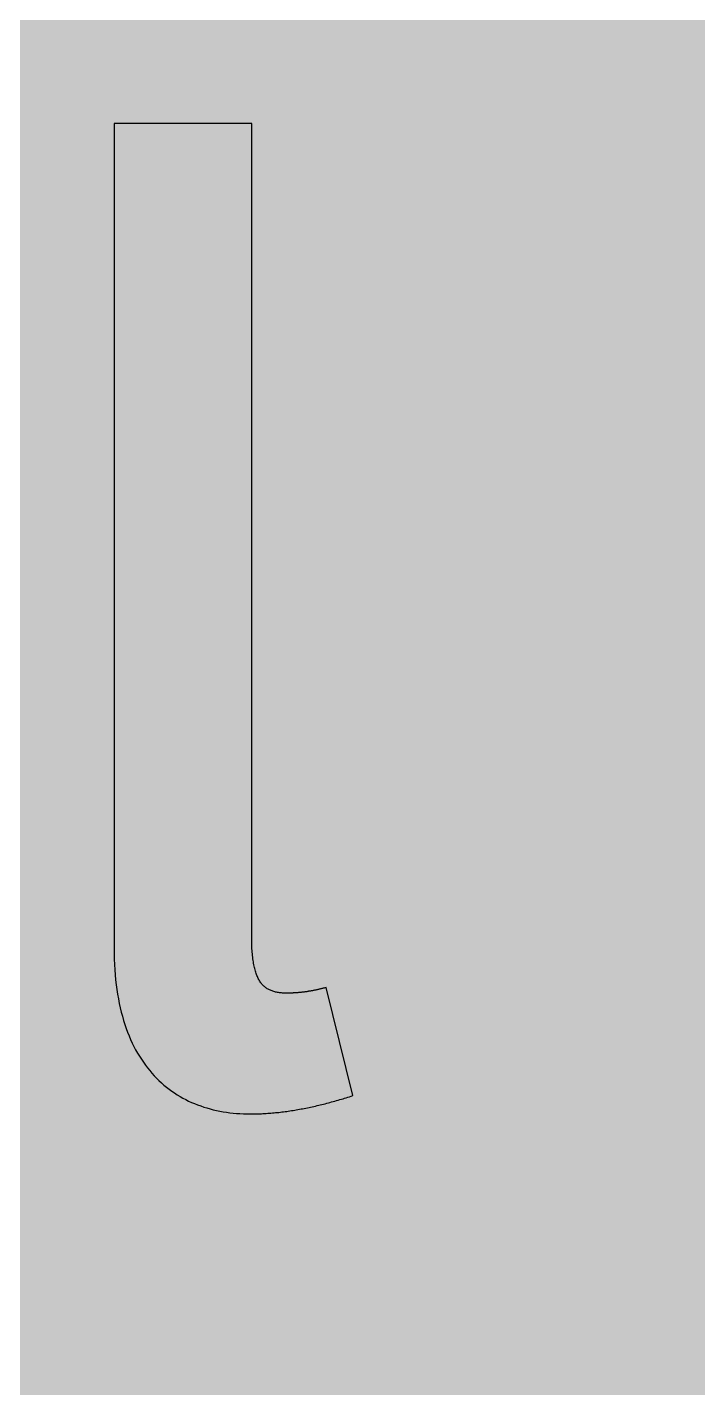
# Model space of a CAD drawing. Header units: millimetres. Extents: x 0 to 318, y 0 to 212.
# Drawn here: x 115.5 to 145.8, y 105.9 to 167.4 of the extents above; entities that cross this region are included whole.
import ezdxf

# ---------------------------------------------------------------- set-up
doc = ezdxf.new("R2010")
doc.units = ezdxf.units.MM

msp = doc.modelspace()

# ---------------------------------------------------------------- hatches: boundary and pattern name
for color, points in [(254, [(14.1633, 0.0536), (13.9878, 0.0533), (13.8125, 0.0559), (13.6373, 0.061), (13.462, 0.0686), (13.2893, 0.0787), (13.114, 0.0914), (12.9413, 0.1041), (12.7686, 0.1219), (12.5959, 0.1397), (12.4231, 0.16), (12.2504, 0.1829), (12.0777, 0.2057), (11.9075, 0.2337), (11.7373, 0.2616), (11.5672, 0.2921), (11.397, 0.3251), (11.2268, 0.3607), (11.0592, 0.3988), (10.8915, 0.4369), (10.7239, 0.4775), (10.5562, 0.5207), (10.3886, 0.5664), (10.2235, 0.6121), (10.0584, 0.6629), (9.8933, 0.7137), (9.7307, 0.7671), (9.5682, 0.8204), (9.4056, 0.8788), (9.2431, 0.9373), (9.083, 0.9982), (8.923, 1.0617), (8.763, 1.1252), (8.6055, 1.1938), (8.4455, 1.2624), (8.2906, 1.331), (8.1331, 1.4046), (7.9781, 1.4783), (7.8232, 1.5545), (7.6708, 1.6332), (7.5184, 1.7145), (7.366, 1.7958), (7.2161, 1.8796), (7.0663, 1.966), (6.919, 2.0523), (6.7716, 2.1438), (6.6243, 2.2352), (6.4795, 2.3266), (6.3348, 2.4232), (6.19, 2.5197), (6.0477, 2.6187), (5.908, 2.7178), (5.7683, 2.8194), (5.6286, 2.9235), (5.4915, 3.0302), (5.3543, 3.1369), (5.2197, 3.2461), (5.0851, 3.3579), (4.953, 3.4722), (4.8209, 3.5865), (4.6914, 3.7033), (4.5644, 3.8202), (4.4348, 3.9395), (4.3104, 4.0615), (4.1859, 4.1859), (4.0615, 4.3104), (3.9395, 4.4348), (3.8202, 4.5618), (3.7033, 4.6914), (3.5865, 4.8209), (3.4722, 4.953), (3.3579, 5.0851), (3.2487, 5.2197), (3.1369, 5.3543), (3.0302, 5.4915), (2.9235, 5.6286), (2.8194, 5.7683), (2.7178, 5.908), (2.6187, 6.0477), (2.5197, 6.19), (2.4232, 6.3348), (2.3266, 6.477), (2.2352, 6.6243), (2.1438, 6.7691), (2.0523, 6.9164), (1.966, 7.0663), (1.8796, 7.2161), (1.7958, 7.366), (1.7145, 7.5184), (1.6332, 7.6708), (1.5545, 7.8232), (1.4783, 7.9781), (1.4046, 8.1331), (1.331, 8.2906), (1.2598, 8.4455), (1.1913, 8.603), (1.1252, 8.763), (1.0592, 8.923), (0.9982, 9.083), (0.9373, 9.2431), (0.8763, 9.4056), (0.8204, 9.5682), (0.7645, 9.7307), (0.7112, 9.8933), (0.6604, 10.0584), (0.6121, 10.2235), (0.5639, 10.3911), (0.5207, 10.5562), (0.4775, 10.7239), (0.4343, 10.8915), (0.3962, 11.0592), (0.3607, 11.2268), (0.3251, 11.397), (0.2921, 11.5672), (0.2616, 11.7373), (0.2311, 11.9075), (0.2057, 12.0802), (0.1803, 12.2504), (0.1575, 12.4231), (0.1372, 12.5959), (0.1194, 12.7686), (0.1041, 12.9413), (0.0889, 13.1166), (0.0787, 13.2893), (0.0686, 13.4645), (0.061, 13.6373), (0.0559, 13.8125), (0.0508, 13.9878), (0.0508, 14.163), (0.0522, 197.6092), (0.0508, 197.7822), (0.0559, 197.9574), (0.061, 198.1327), (0.0686, 198.308), (0.0787, 198.4807), (0.0889, 198.6559), (0.1041, 198.8287), (0.1194, 199.0014), (0.1372, 199.1741), (0.1575, 199.3468), (0.1803, 199.5195), (0.2057, 199.6923), (0.2311, 199.8624), (0.2616, 200.0326), (0.2921, 200.2028), (0.3251, 200.373), (0.3607, 200.5432), (0.3962, 200.7108), (0.4343, 200.8784), (0.4775, 201.0461), (0.5207, 201.2137), (0.5639, 201.3814), (0.6121, 201.5465), (0.6604, 201.7116), (0.7112, 201.8767), (0.7645, 202.0392), (0.8204, 202.2018), (0.8763, 202.3643), (0.9373, 202.5269), (0.9982, 202.6869), (1.0592, 202.8469), (1.1252, 203.007), (1.1913, 203.1644), (1.2598, 203.3245), (1.331, 203.4794), (1.4046, 203.6369), (1.4783, 203.7918), (1.5545, 203.9468), (1.6332, 204.0992), (1.7145, 204.2516), (1.7958, 204.404), (1.8796, 204.5538), (1.966, 204.7037), (2.0523, 204.851), (2.1438, 204.9983), (2.2352, 205.1456), (2.3266, 205.2904), (2.4232, 205.4352), (2.5197, 205.58), (2.6187, 205.7222), (2.7178, 205.8619), (2.8194, 206.0016), (2.9235, 206.1413), (3.0302, 206.2785), (3.1369, 206.4156), (3.2487, 206.5503), (3.3579, 206.6849), (3.4722, 206.817), (3.5865, 206.949), (3.7033, 207.0786), (3.8202, 207.2056), (3.9395, 207.3351), (4.0615, 207.4596), (4.1859, 207.584), (4.3104, 207.7085), (4.4348, 207.8304), (4.5644, 207.9498), (4.6914, 208.0666), (4.8209, 208.1835), (4.953, 208.2978), (5.0851, 208.4121), (5.2197, 208.5213), (5.3543, 208.6331), (5.4915, 208.7397), (5.6286, 208.8464), (5.7683, 208.9506), (5.908, 209.0522), (6.0477, 209.1512), (6.19, 209.2503), (6.3348, 209.3468), (6.4795, 209.4433), (6.6243, 209.5348), (6.7716, 209.6262), (6.919, 209.7176), (7.0663, 209.804), (7.2161, 209.8904), (7.366, 209.9742), (7.5184, 210.0555), (7.6708, 210.1367), (7.8232, 210.2155), (7.9781, 210.2917), (8.1331, 210.3653), (8.2906, 210.439), (8.4455, 210.5101), (8.6055, 210.5787), (8.763, 210.6447), (8.923, 210.7108), (9.083, 210.7717), (9.2431, 210.8327), (9.4056, 210.8937), (9.5682, 210.9495), (9.7307, 211.0054), (9.8933, 211.0588), (10.0584, 211.1096), (10.2235, 211.1578), (10.3886, 211.2061), (10.5562, 211.2493), (10.7239, 211.2924), (10.8915, 211.3356), (11.0592, 211.3737), (11.2268, 211.4093), (11.397, 211.4448), (11.5672, 211.4779), (11.7373, 211.5083), (11.9075, 211.5388), (12.0777, 211.5642), (12.2504, 211.5896), (12.4231, 211.6125), (12.5959, 211.6328), (12.7686, 211.6506), (12.9413, 211.6658), (13.114, 211.6811), (13.2893, 211.6912), (13.462, 211.7014), (13.6373, 211.709), (13.8125, 211.7141), (13.9878, 211.7192), (14.163, 211.7192), (303.4411, 211.7203), (303.6164, 211.7192), (303.7891, 211.7141), (303.9643, 211.709), (304.1396, 211.7014), (304.3149, 211.6912), (304.4876, 211.6811), (304.6603, 211.6658), (304.8356, 211.6506), (305.0083, 211.6328), (305.181, 211.6125), (305.3512, 211.5896), (305.5239, 211.5642), (305.6941, 211.5388), (305.8668, 211.5083), (306.037, 211.4779), (306.2072, 211.4448), (306.3748, 211.4093), (306.545, 211.3737), (306.7126, 211.3356), (306.8803, 211.2924), (307.0479, 211.2493), (307.213, 211.2061), (307.3781, 211.1578), (307.5432, 211.1096), (307.7083, 211.0588), (307.8734, 211.0054), (308.036, 210.9495), (308.1985, 210.8937), (308.3611, 210.8327), (308.5211, 210.7717), (308.6811, 210.7108), (308.8411, 210.6447), (308.9986, 210.5787), (309.1561, 210.5101), (309.3136, 210.439), (309.4711, 210.3653), (309.626, 210.2917), (309.7784, 210.2155), (309.9333, 210.1367), (310.0857, 210.0555), (310.2381, 209.9742), (310.388, 209.8904), (310.5379, 209.804), (310.6852, 209.7176), (310.8325, 209.6262), (310.9798, 209.5348), (311.1246, 209.4433), (311.2694, 209.3468), (311.4116, 209.2503), (311.5539, 209.1512), (311.6961, 209.0522), (311.8358, 208.9506), (311.9755, 208.8464), (312.1127, 208.7397), (312.2473, 208.6331), (312.3844, 208.5213), (312.5165, 208.4121), (312.6511, 208.2978), (312.7807, 208.1835), (312.9128, 208.0666), (313.0398, 207.9498), (313.1668, 207.8304), (313.2938, 207.7085), (313.4182, 207.584), (313.5427, 207.4596), (313.6621, 207.3351), (313.784, 207.2056), (313.9008, 207.0786), (314.0177, 206.949), (314.132, 206.817), (314.2463, 206.6849), (314.3555, 206.5503), (314.4647, 206.4156), (314.5739, 206.2785), (314.6781, 206.1413), (314.7822, 206.0016), (314.8863, 205.8619), (314.9854, 205.7222), (315.0845, 205.58), (315.181, 205.4352), (315.275, 205.2904), (315.3689, 205.1456), (315.4604, 204.9983), (315.5493, 204.851), (315.6382, 204.7037), (315.7245, 204.5538), (315.8084, 204.404), (315.8896, 204.2516), (315.9684, 204.0992), (316.0471, 203.9468), (316.1233, 203.7918), (316.1995, 203.6369), (316.2706, 203.4794), (316.3418, 203.3245), (316.4103, 203.1644), (316.4764, 203.007), (316.5424, 202.8469), (316.6059, 202.6869), (316.6669, 202.5269), (316.7253, 202.3643), (316.7812, 202.2018), (316.8371, 202.0392), (316.8904, 201.8767), (316.9412, 201.7116), (316.9895, 201.5465), (317.0377, 201.3814), (317.0834, 201.2137), (317.1266, 201.0461), (317.1673, 200.8784), (317.2054, 200.7108), (317.2435, 200.5432), (317.2765, 200.373), (317.3095, 200.2028), (317.34, 200.0326), (317.3705, 199.8624), (317.3959, 199.6923), (317.4213, 199.5195), (317.4441, 199.3468), (317.4644, 199.1741), (317.4822, 199.0014), (317.4975, 198.8287), (317.5127, 198.6559), (317.5229, 198.4807), (317.533, 198.308), (317.5406, 198.1327), (317.5457, 197.9574), (317.5508, 197.7822), (317.5508, 197.6069), (317.5522, 14.1647), (317.5508, 13.9878), (317.5457, 13.8125), (317.5406, 13.6373), (317.533, 13.4645), (317.5229, 13.2893), (317.5127, 13.1166), (317.4975, 12.9413), (317.4822, 12.7686), (317.4644, 12.5959), (317.4441, 12.4231), (317.4213, 12.2504), (317.3959, 12.0802), (317.3705, 11.9075), (317.34, 11.7373), (317.3095, 11.5672), (317.2765, 11.397), (317.2435, 11.2268), (317.2054, 11.0592), (317.1673, 10.8915), (317.1266, 10.7239), (317.0834, 10.5562), (317.0377, 10.3911), (316.9895, 10.2235), (316.9412, 10.0584), (316.8904, 9.8933), (316.8371, 9.7307), (316.7812, 9.5682), (316.7253, 9.4056), (316.6669, 9.2431), (316.6059, 9.083), (316.5424, 8.923), (316.4764, 8.763), (316.4103, 8.603), (316.3418, 8.4455), (316.2706, 8.2906), (316.1995, 8.1331), (316.1233, 7.9781), (316.0471, 7.8232), (315.9684, 7.6708), (315.8896, 7.5184), (315.8084, 7.366), (315.7245, 7.2161), (315.6382, 7.0663), (315.5493, 6.9164), (315.4604, 6.7691), (315.3689, 6.6243), (315.275, 6.477), (315.181, 6.3348), (315.0845, 6.19), (314.9854, 6.0477), (314.8863, 5.908), (314.7822, 5.7683), (314.6781, 5.6286), (314.5739, 5.4915), (314.4647, 5.3543), (314.3555, 5.2197), (314.2463, 5.0851), (314.132, 4.953), (314.0177, 4.8209), (313.9008, 4.6914), (313.784, 4.5618), (313.6621, 4.4348), (313.5427, 4.3104), (313.4182, 4.1859), (313.2938, 4.0615), (313.1668, 3.9395), (313.0398, 3.8202), (312.9128, 3.7033), (312.7807, 3.5865), (312.6511, 3.4722), (312.5165, 3.3579), (312.3844, 3.2461), (312.2473, 3.1369), (312.1127, 3.0302), (311.9755, 2.9235), (311.8358, 2.8194), (311.6961, 2.7178), (311.5539, 2.6187), (311.4116, 2.5197), (311.2694, 2.4232), (311.1246, 2.3266), (310.9798, 2.2352), (310.8325, 2.1438), (310.6852, 2.0523), (310.5379, 1.966), (310.388, 1.8796), (310.2381, 1.7958), (310.0857, 1.7145), (309.9333, 1.6332), (309.7784, 1.5545), (309.626, 1.4783), (309.4711, 1.4046), (309.3136, 1.331), (309.1561, 1.2624), (308.9986, 1.1938), (308.8411, 1.1252), (308.6811, 1.0617), (308.5211, 0.9982), (308.3611, 0.9373), (308.1985, 0.8788), (308.036, 0.8204), (307.8734, 0.7671), (307.7083, 0.7137), (307.5432, 0.6629), (307.3781, 0.6121), (307.213, 0.5664), (307.0479, 0.5207), (306.8803, 0.4775), (306.7126, 0.4369), (306.545, 0.3988), (306.3748, 0.3607), (306.2072, 0.3251), (306.037, 0.2921), (305.8668, 0.2616), (305.6941, 0.2337), (305.5239, 0.2057), (305.3512, 0.1829), (305.181, 0.16), (305.0083, 0.1397), (304.8356, 0.1219), (304.6603, 0.1041), (304.4876, 0.0914), (304.3149, 0.0787), (304.1396, 0.0686), (303.9643, 0.061), (303.7891, 0.0559), (303.6164, 0.0533), (303.4411, 0.0533)]), (24, [(14.1633, 5.3453), (13.9344, 5.3467), (13.7084, 5.3543), (13.4849, 5.3696), (13.2613, 5.3899), (13.0378, 5.4153), (12.8194, 5.4458), (12.6009, 5.4813), (12.385, 5.522), (12.1717, 5.5702), (11.9583, 5.621), (11.7475, 5.6794), (11.5392, 5.7404), (11.3335, 5.8064), (11.1303, 5.8801), (10.9296, 5.9563), (10.729, 6.0376), (10.5334, 6.1239), (10.3378, 6.2128), (10.1473, 6.3094), (9.9593, 6.4084), (9.7714, 6.5126), (9.5885, 6.6218), (9.4082, 6.7335), (9.2304, 6.8504), (9.0576, 6.9698), (8.8849, 7.0968), (8.7173, 7.2238), (8.5522, 7.3584), (8.3896, 7.4955), (8.2321, 7.6352), (8.0772, 7.78), (7.9273, 7.9273), (7.7775, 8.0772), (7.6352, 8.2321), (7.493, 8.3922), (7.3558, 8.5522), (7.2238, 8.7173), (7.0942, 8.8875), (6.9698, 9.0576), (6.8504, 9.2329), (6.7335, 9.4107), (6.6192, 9.591), (6.5126, 9.7739), (6.4084, 9.9593), (6.3068, 10.1473), (6.2128, 10.3403), (6.1214, 10.5334), (6.035, 10.7315), (5.9538, 10.9296), (5.8776, 11.1303), (5.8064, 11.3335), (5.7404, 11.5418), (5.6769, 11.75), (5.621, 11.9583), (5.5677, 12.1717), (5.522, 12.385), (5.4813, 12.6009), (5.4432, 12.8194), (5.4127, 13.0404), (5.3873, 13.2613), (5.3696, 13.4849), (5.3543, 13.7084), (5.3467, 13.937), (5.3416, 14.163), (5.3439, 197.6092), (5.3467, 197.8355), (5.3543, 198.0616), (5.3696, 198.2851), (5.3873, 198.5086), (5.4127, 198.7321), (5.4432, 198.9506), (5.4813, 199.169), (5.522, 199.3849), (5.5677, 199.5983), (5.621, 199.8116), (5.6769, 200.0225), (5.7404, 200.2307), (5.8064, 200.4365), (5.8776, 200.6397), (5.9538, 200.8403), (6.035, 201.041), (6.1214, 201.2366), (6.2128, 201.4322), (6.3068, 201.6227), (6.4084, 201.8106), (6.5126, 201.9986), (6.6192, 202.1815), (6.7335, 202.3618), (6.8504, 202.5396), (6.9698, 202.7123), (7.0942, 202.885), (7.2238, 203.0527), (7.3558, 203.2178), (7.493, 203.3803), (7.6352, 203.5378), (7.7775, 203.6928), (7.9273, 203.8426), (8.0772, 203.9925), (8.2321, 204.1347), (8.3896, 204.277), (8.5522, 204.4141), (8.7173, 204.5462), (8.8849, 204.6757), (9.0576, 204.8002), (9.2304, 204.9196), (9.4082, 205.0364), (9.5885, 205.1507), (9.7714, 205.2574), (9.9593, 205.3615), (10.1473, 205.4631), (10.3378, 205.5571), (10.5334, 205.6486), (10.729, 205.7349), (10.9296, 205.8162), (11.1303, 205.8924), (11.3335, 205.9635), (11.5392, 206.0296), (11.7475, 206.0931), (11.9583, 206.1489), (12.1717, 206.2023), (12.385, 206.248), (12.6009, 206.2886), (12.8194, 206.3267), (13.0378, 206.3572), (13.2613, 206.3826), (13.4849, 206.4004), (13.7084, 206.4156), (13.9344, 206.4233), (14.163, 206.4283), (303.4411, 206.4286), (303.6672, 206.4233), (303.8932, 206.4156), (304.1193, 206.4004), (304.3428, 206.3826), (304.5638, 206.3572), (304.7822, 206.3267), (305.0007, 206.2886), (305.2166, 206.248), (305.4325, 206.2023), (305.6433, 206.1489), (305.8541, 206.0931), (306.0624, 206.0296), (306.2681, 205.9635), (306.4713, 205.8924), (306.6745, 205.8162), (306.8726, 205.7349), (307.0708, 205.6486), (307.2638, 205.5571), (307.4543, 205.4631), (307.6448, 205.3615), (307.8302, 205.2574), (308.0131, 205.1507), (308.1934, 205.0364), (308.3712, 204.9196), (308.5465, 204.8002), (308.7167, 204.6757), (308.8843, 204.5462), (309.0494, 204.4141), (309.212, 204.277), (309.3695, 204.1347), (309.5244, 203.9925), (309.6768, 203.8426), (309.8241, 203.6928), (309.9689, 203.5378), (310.1086, 203.3803), (310.2458, 203.2178), (310.3778, 203.0527), (310.5074, 202.885), (310.6318, 202.7123), (310.7538, 202.5396), (310.8706, 202.3618), (310.9824, 202.1815), (311.0916, 201.9986), (311.1957, 201.8106), (311.2948, 201.6227), (311.3888, 201.4322), (311.4802, 201.2366), (311.5666, 201.041), (311.6478, 200.8403), (311.724, 200.6397), (311.7952, 200.4365), (311.8637, 200.2307), (311.9247, 200.0225), (311.9806, 199.8116), (312.0339, 199.5983), (312.0796, 199.3849), (312.1203, 199.169), (312.1584, 198.9506), (312.1889, 198.7321), (312.2143, 198.5086), (312.2346, 198.2851), (312.2473, 198.0616), (312.2574, 197.8355), (312.26, 197.6069), (312.2605, 14.1647), (312.2574, 13.937), (312.2473, 13.7084), (312.2346, 13.4849), (312.2143, 13.2613), (312.1889, 13.0404), (312.1584, 12.8194), (312.1203, 12.6009), (312.0796, 12.385), (312.0339, 12.1717), (311.9806, 11.9583), (311.9247, 11.75), (311.8637, 11.5418), (311.7952, 11.3335), (311.724, 11.1303), (311.6478, 10.9296), (311.5666, 10.7315), (311.4802, 10.5334), (311.3888, 10.3403), (311.2948, 10.1473), (311.1957, 9.9593), (311.0916, 9.7739), (310.9824, 9.591), (310.8706, 9.4107), (310.7538, 9.2329), (310.6318, 9.0576), (310.5074, 8.8875), (310.3778, 8.7173), (310.2458, 8.5522), (310.1086, 8.3922), (309.9689, 8.2321), (309.8241, 8.0772), (309.6768, 7.9273), (309.5244, 7.78), (309.3695, 7.6352), (309.212, 7.4955), (309.0494, 7.3584), (308.8843, 7.2238), (308.7167, 7.0968), (308.5465, 6.9698), (308.3712, 6.8504), (308.1934, 6.7335), (308.0131, 6.6218), (307.8302, 6.5126), (307.6448, 6.4084), (307.4543, 6.3094), (307.2638, 6.2128), (307.0708, 6.1239), (306.8726, 6.0376), (306.6745, 5.9563), (306.4713, 5.8801), (306.2681, 5.8064), (306.0624, 5.7404), (305.8541, 5.6794), (305.6433, 5.621), (305.4325, 5.5702), (305.2166, 5.522), (305.0007, 5.4813), (304.7822, 5.4458), (304.5638, 5.4153), (304.3428, 5.3899), (304.1193, 5.3696), (303.8932, 5.3543), (303.6672, 5.3467), (303.4411, 5.3442)]), (254, [(128.99, 123.983), (128.9558, 123.9723), (128.9228, 123.9647), (128.8923, 123.9571), (128.8593, 123.9469), (128.8263, 123.9393), (128.7958, 123.9317), (128.7628, 123.9241), (128.7323, 123.9164), (128.7018, 123.9088), (128.6713, 123.9012), (128.6383, 123.8936), (128.6078, 123.8885), (128.5773, 123.8809), (128.5469, 123.8758), (128.5164, 123.8682), (128.4884, 123.8631), (128.458, 123.8555), (128.4275, 123.8504), (128.3995, 123.8453), (128.3691, 123.8377), (128.3386, 123.8326), (128.3106, 123.8275), (128.2827, 123.8225), (128.2522, 123.8174), (128.2243, 123.8123), (128.1963, 123.8098), (128.1684, 123.8047), (128.1405, 123.7996), (128.11, 123.7945), (128.082, 123.792), (128.0566, 123.7869), (128.0287, 123.7844), (128.0008, 123.7793), (127.9728, 123.7767), (127.9449, 123.7742), (127.9195, 123.7691), (127.8915, 123.7666), (127.8661, 123.764), (127.8382, 123.7615), (127.8128, 123.759), (127.7849, 123.7564), (127.7595, 123.7539), (127.7341, 123.7513), (127.7061, 123.7488), (127.6807, 123.7463), (127.6553, 123.7437), (127.6299, 123.7437), (127.6045, 123.7412), (127.5791, 123.7386), (127.5537, 123.7386), (127.5283, 123.7361), (127.5029, 123.7361), (127.4775, 123.7336), (127.4547, 123.7336), (127.4293, 123.7336), (127.4039, 123.731), (127.381, 123.731), (127.3556, 123.731), (127.3302, 123.7285), (127.3073, 123.7285), (127.2819, 123.7285), (127.2591, 123.7285), (127.2337, 123.7285), (127.2108, 123.7285), (127.16, 123.7285), (127.1118, 123.731), (127.0635, 123.731), (127.0152, 123.7336), (126.9695, 123.7386), (126.9213, 123.7437), (126.8781, 123.7488), (126.8324, 123.7539), (126.7892, 123.7615), (126.746, 123.7691), (126.7054, 123.7793), (126.6622, 123.7894), (126.6241, 123.7996), (126.5834, 123.8123), (126.5453, 123.825), (126.5072, 123.8402), (126.4691, 123.8555), (126.4336, 123.8707), (126.398, 123.8885), (126.365, 123.9088), (126.3294, 123.9291), (126.2964, 123.9495), (126.2659, 123.9723), (126.2329, 123.9952), (126.2024, 124.0206), (126.1745, 124.0485), (126.144, 124.0765), (126.1161, 124.1044), (126.0881, 124.1349), (126.0627, 124.1679), (126.0373, 124.2009), (126.0119, 124.2365), (125.9891, 124.272), (125.9637, 124.3101), (125.9408, 124.3508), (125.9205, 124.3914), (125.9002, 124.4346), (125.8799, 124.4778), (125.8595, 124.5235), (125.8418, 124.5718), (125.824, 124.62), (125.8062, 124.6708), (125.791, 124.7242), (125.7732, 124.78), (125.7605, 124.8359), (125.7452, 124.8918), (125.7325, 124.9528), (125.7198, 125.0137), (125.7071, 125.0772), (125.697, 125.1433), (125.6868, 125.2093), (125.6767, 125.2804), (125.669, 125.3515), (125.6614, 125.4227), (125.6538, 125.4989), (125.6487, 125.5751), (125.6411, 125.6538), (125.636, 125.7351), (125.6335, 125.8189), (125.6284, 125.9053), (125.6259, 125.9916), (125.6259, 126.0831), (125.6233, 126.1745), (125.6233, 126.2685), (125.6249, 163.037), (119.4015, 163.037), (119.4015, 125.7621), (119.4029, 125.509), (119.4079, 125.2652), (119.4181, 125.0239), (119.4333, 124.7877), (119.4511, 124.5565), (119.4714, 124.3279), (119.4968, 124.1069), (119.5273, 123.8885), (119.5603, 123.6751), (119.5959, 123.4669), (119.6365, 123.2637), (119.6797, 123.0655), (119.728, 122.87), (119.7788, 122.6795), (119.8321, 122.494), (119.8905, 122.3137), (119.949, 122.1359), (120.0125, 121.9632), (120.081, 121.7955), (120.1496, 121.6304), (120.2233, 121.4704), (120.2995, 121.3155), (120.3782, 121.1656), (120.462, 121.0183), (120.5459, 120.8761), (120.6348, 120.7364), (120.7262, 120.6017), (120.8176, 120.4722), (120.9142, 120.3452), (121.0132, 120.2233), (121.1148, 120.1039), (121.219, 119.9896), (121.3231, 119.8804), (121.4323, 119.7737), (121.5441, 119.6696), (121.6558, 119.5705), (121.7727, 119.4765), (121.8895, 119.3851), (122.0089, 119.2987), (122.1308, 119.2149), (122.2553, 119.1362), (122.3823, 119.06), (122.5093, 118.9863), (122.6388, 118.9177), (122.7709, 118.8517), (122.9055, 118.7907), (123.0401, 118.7323), (123.1773, 118.679), (123.317, 118.6282), (123.4567, 118.5799), (123.5989, 118.5367), (123.7412, 118.4961), (123.886, 118.458), (124.0333, 118.425), (124.1806, 118.3945), (124.3279, 118.3665), (124.4778, 118.3437), (124.6302, 118.3234), (124.7826, 118.3056), (124.935, 118.2929), (125.0899, 118.2802), (125.2474, 118.2726), (125.4023, 118.2675), (125.5598, 118.2675), (125.6309, 118.2675), (125.7021, 118.2675), (125.7732, 118.27), (125.8468, 118.27), (125.918, 118.2726), (125.9891, 118.2751), (126.0602, 118.2776), (126.1313, 118.2827), (126.2024, 118.2853), (126.2736, 118.2903), (126.3472, 118.2954), (126.4183, 118.3005), (126.4895, 118.3056), (126.5606, 118.3107), (126.6317, 118.3183), (126.7028, 118.3259), (126.7765, 118.331), (126.8476, 118.3386), (126.9187, 118.3488), (126.9898, 118.3564), (127.0635, 118.3665), (127.1346, 118.3742), (127.2057, 118.3843), (127.2769, 118.3945), (127.3505, 118.4046), (127.4216, 118.4173), (127.4928, 118.4275), (127.5664, 118.4402), (127.6375, 118.4504), (127.7087, 118.4631), (127.7823, 118.4758), (127.8534, 118.491), (127.9246, 118.5037), (127.9982, 118.5164), (128.0693, 118.5316), (128.143, 118.5469), (128.2141, 118.5621), (128.2878, 118.5774), (128.3589, 118.5926), (128.4326, 118.6078), (128.5062, 118.6256), (128.5773, 118.6409), (128.651, 118.6586), (128.7221, 118.6764), (128.7958, 118.6942), (128.8694, 118.712), (128.9431, 118.7298), (129.0142, 118.7501), (129.0879, 118.7679), (129.1615, 118.7882), (129.2352, 118.8085), (129.3089, 118.8288), (129.3825, 118.8491), (129.4536, 118.8695), (129.5273, 118.8898), (129.601, 118.9126), (129.6746, 118.933), (129.7508, 118.9558), (129.8245, 118.9761), (129.8981, 118.999), (129.9718, 119.0219), (130.0455, 119.0447), (130.1191, 119.0701), (130.1953, 119.093)])]:
    msp.add_hatch(color=color).paths.add_polyline_path(points)
h = msp.add_hatch(color=254)
h.paths.add_polyline_path([(132.4818, 151.6059), (132.4818, 146.5266), (136.2922, 146.5266), (136.2922, 118.5869), (142.5152, 118.5869), (142.5152, 151.6059)])
edge = h.paths.add_edge_path(flags=16)
edge.add_line((135.0864, 162.0199), (135.0874, 161.9021))
edge.add_line((135.0874, 161.9021), (135.0899, 161.7878))
edge.add_line((135.0899, 161.7878), (135.0975, 161.6735))
edge.add_line((135.0975, 161.6735), (135.1051, 161.5618))
edge.add_line((135.1051, 161.5618), (135.1178, 161.45))
edge.add_line((135.1178, 161.45), (135.1331, 161.3408))
edge.add_line((135.1331, 161.3408), (135.1509, 161.2316))
edge.add_line((135.1509, 161.2316), (135.1686, 161.1224))
edge.add_line((135.1686, 161.1224), (135.1915, 161.0157))
edge.add_line((135.1915, 161.0157), (135.2144, 160.909))
edge.add_line((135.2144, 160.909), (135.2423, 160.8049))
edge.add_line((135.2423, 160.8049), (135.2702, 160.7007))
edge.add_line((135.2702, 160.7007), (135.3033, 160.5991))
edge.add_line((135.3033, 160.5991), (135.3363, 160.4975))
edge.add_line((135.3363, 160.4975), (135.3718, 160.3985))
edge.add_line((135.3718, 160.3985), (135.4125, 160.2994))
edge.add_line((135.4125, 160.2994), (135.4531, 160.2029))
edge.add_line((135.4531, 160.2029), (135.4963, 160.1064))
edge.add_line((135.4963, 160.1064), (135.5395, 160.0124))
edge.add_line((135.5395, 160.0124), (135.5877, 159.9209))
edge.add_line((135.5877, 159.9209), (135.636, 159.8295))
edge.add_line((135.636, 159.8295), (135.6893, 159.7381))
edge.add_line((135.6893, 159.7381), (135.7427, 159.6517))
edge.add_line((135.7427, 159.6517), (135.7986, 159.5653))
edge.add_line((135.7986, 159.5653), (135.857, 159.479))
edge.add_line((135.857, 159.479), (135.9154, 159.3952))
edge.add_line((135.9154, 159.3952), (135.9764, 159.3139))
edge.add_line((135.9764, 159.3139), (136.0424, 159.2351))
edge.add_line((136.0424, 159.2351), (136.1059, 159.1564))
edge.add_line((136.1059, 159.1564), (136.1745, 159.0802))
edge.add_line((136.1745, 159.0802), (136.2431, 159.004))
edge.add_line((136.2431, 159.004), (136.3142, 158.9303))
edge.add_line((136.3142, 158.9303), (136.3878, 158.8592))
edge.add_line((136.3878, 158.8592), (136.464, 158.7906))
edge.add_line((136.464, 158.7906), (136.5402, 158.7221))
edge.add_line((136.5402, 158.7221), (136.619, 158.656))
edge.add_line((136.619, 158.656), (136.6977, 158.5925))
edge.add_line((136.6977, 158.5925), (136.779, 158.5316))
edge.add_line((136.779, 158.5316), (136.8628, 158.4731))
edge.add_line((136.8628, 158.4731), (136.9492, 158.4147))
edge.add_line((136.9492, 158.4147), (137.0355, 158.3588))
edge.add_line((137.0355, 158.3588), (137.1219, 158.3055))
edge.add_line((137.1219, 158.3055), (137.2133, 158.2522))
edge.add_line((137.2133, 158.2522), (137.3048, 158.2039))
edge.add_line((137.3048, 158.2039), (137.3962, 158.1556))
edge.add_line((137.3962, 158.1556), (137.4902, 158.1099))
edge.add_line((137.4902, 158.1099), (137.5867, 158.0693))
edge.add_line((137.5867, 158.0693), (137.6832, 158.0261))
edge.add_line((137.6832, 158.0261), (137.7823, 157.988))
edge.add_line((137.7823, 157.988), (137.8814, 157.9524))
edge.add_line((137.8814, 157.9524), (137.983, 157.9194))
edge.add_line((137.983, 157.9194), (138.0846, 157.8864))
edge.add_line((138.0846, 157.8864), (138.1887, 157.8585))
edge.add_line((138.1887, 157.8585), (138.2928, 157.8305))
edge.add_line((138.2928, 157.8305), (138.3995, 157.8077))
edge.add_line((138.3995, 157.8077), (138.5062, 157.7848))
edge.add_line((138.5062, 157.7848), (138.6154, 157.7645))
edge.add_line((138.6154, 157.7645), (138.7246, 157.7492))
edge.add_line((138.7246, 157.7492), (138.8339, 157.734))
edge.add_line((138.8339, 157.734), (138.9456, 157.7213))
edge.add_line((138.9456, 157.7213), (139.0574, 157.7137))
edge.add_line((139.0574, 157.7137), (139.1717, 157.7061))
edge.add_line((139.1717, 157.7061), (139.286, 157.7035))
edge.add_line((139.286, 157.7035), (139.4028, 157.701))
edge.add_line((139.4028, 157.701), (139.5171, 157.7035))
edge.add_line((139.5171, 157.7035), (139.6314, 157.7061))
edge.add_line((139.6314, 157.7061), (139.7457, 157.7137))
edge.add_line((139.7457, 157.7137), (139.86, 157.7213))
edge.add_line((139.86, 157.7213), (139.9718, 157.734))
edge.add_line((139.9718, 157.734), (140.081, 157.7492))
edge.add_line((140.081, 157.7492), (140.1902, 157.7645))
edge.add_line((140.1902, 157.7645), (140.2994, 157.7848))
edge.add_line((140.2994, 157.7848), (140.4061, 157.8077))
edge.add_line((140.4061, 157.8077), (140.5128, 157.8305))
edge.add_line((140.5128, 157.8305), (140.6169, 157.8585))
edge.add_line((140.6169, 157.8585), (140.7211, 157.8864))
edge.add_line((140.7211, 157.8864), (140.8227, 157.9194))
edge.add_line((140.8227, 157.9194), (140.9243, 157.9524))
edge.add_line((140.9243, 157.9524), (141.0233, 157.988))
edge.add_line((141.0233, 157.988), (141.1224, 158.0261))
edge.add_line((141.1224, 158.0261), (141.2189, 158.0693))
edge.add_line((141.2189, 158.0693), (141.3154, 158.1099))
edge.add_line((141.3154, 158.1099), (141.4094, 158.1556))
edge.add_line((141.4094, 158.1556), (141.5009, 158.2039))
edge.add_line((141.5009, 158.2039), (141.5923, 158.2522))
edge.add_line((141.5923, 158.2522), (141.6812, 158.3055))
edge.add_line((141.6812, 158.3055), (141.7701, 158.3588))
edge.add_line((141.7701, 158.3588), (141.8565, 158.4147))
edge.add_line((141.8565, 158.4147), (141.9428, 158.4731))
edge.add_line((141.9428, 158.4731), (142.0266, 158.5316))
edge.add_line((142.0266, 158.5316), (142.1079, 158.5925))
edge.add_line((142.1079, 158.5925), (142.1867, 158.656))
edge.add_line((142.1867, 158.656), (142.2654, 158.7221))
edge.add_line((142.2654, 158.7221), (142.3416, 158.7906))
edge.add_line((142.3416, 158.7906), (142.4178, 158.8592))
edge.add_line((142.4178, 158.8592), (142.4915, 158.9303))
edge.add_line((142.4915, 158.9303), (142.5626, 159.004))
edge.add_line((142.5626, 159.004), (142.6312, 159.0802))
edge.add_line((142.6312, 159.0802), (142.6997, 159.1564))
edge.add_line((142.6997, 159.1564), (142.7632, 159.2351))
edge.add_line((142.7632, 159.2351), (142.8293, 159.3139))
edge.add_line((142.8293, 159.3139), (142.8902, 159.3952))
edge.add_line((142.8902, 159.3952), (142.9487, 159.479))
edge.add_line((142.9487, 159.479), (143.0071, 159.5653))
edge.add_line((143.0071, 159.5653), (143.063, 159.6517))
edge.add_line((143.063, 159.6517), (143.1163, 159.7381))
edge.add_line((143.1163, 159.7381), (143.1696, 159.8295))
edge.add_line((143.1696, 159.8295), (143.2179, 159.9209))
edge.add_line((143.2179, 159.9209), (143.2662, 160.0124))
edge.add_line((143.2662, 160.0124), (143.3119, 160.1064))
edge.add_line((143.3119, 160.1064), (143.3551, 160.2029))
edge.add_line((143.3551, 160.2029), (143.3957, 160.2994))
edge.add_line((143.3957, 160.2994), (143.4338, 160.3985))
edge.add_line((143.4338, 160.3985), (143.4694, 160.4975))
edge.add_line((143.4694, 160.4975), (143.5024, 160.5991))
edge.add_line((143.5024, 160.5991), (143.5354, 160.7007))
edge.add_line((143.5354, 160.7007), (143.5633, 160.8049))
edge.add_line((143.5633, 160.8049), (143.5913, 160.909))
edge.add_line((143.5913, 160.909), (143.6141, 161.0157))
edge.add_line((143.6141, 161.0157), (143.637, 161.1224))
edge.add_line((143.637, 161.1224), (143.6573, 161.2316))
edge.add_line((143.6573, 161.2316), (143.6726, 161.3408))
edge.add_line((143.6726, 161.3408), (143.6878, 161.45))
edge.add_line((143.6878, 161.45), (143.7005, 161.5618))
edge.add_line((143.7005, 161.5618), (143.7081, 161.6735))
edge.add_line((143.7081, 161.6735), (143.7157, 161.7878))
edge.add_line((143.7157, 161.7878), (143.7208, 161.9021))
edge.add_line((143.7208, 161.9021), (143.7208, 162.019))
edge.add_line((143.7208, 162.019), (143.7208, 162.1333))
edge.add_line((143.7208, 162.1333), (143.7157, 162.2501))
edge.add_line((143.7157, 162.2501), (143.7081, 162.3619))
edge.add_line((143.7081, 162.3619), (143.7005, 162.4762))
edge.add_line((143.7005, 162.4762), (143.6878, 162.5879))
edge.add_line((143.6878, 162.5879), (143.6726, 162.6972))
edge.add_line((143.6726, 162.6972), (143.6573, 162.8064))
edge.add_line((143.6573, 162.8064), (143.637, 162.9156))
edge.add_line((143.637, 162.9156), (143.6141, 163.0223))
edge.add_line((143.6141, 163.0223), (143.5913, 163.129))
edge.add_line((143.5913, 163.129), (143.5633, 163.2331))
edge.add_line((143.5633, 163.2331), (143.5354, 163.3372))
edge.add_line((143.5354, 163.3372), (143.5024, 163.4388))
edge.add_line((143.5024, 163.4388), (143.4694, 163.5404))
edge.add_line((143.4694, 163.5404), (143.4338, 163.6395))
edge.add_line((143.4338, 163.6395), (143.3957, 163.7386))
edge.add_line((143.3957, 163.7386), (143.3551, 163.8351))
edge.add_line((143.3551, 163.8351), (143.3119, 163.9316))
edge.add_line((143.3119, 163.9316), (143.2662, 164.0256))
edge.add_line((143.2662, 164.0256), (143.2179, 164.117))
edge.add_line((143.2179, 164.117), (143.1696, 164.2085))
edge.add_line((143.1696, 164.2085), (143.1163, 164.2999))
edge.add_line((143.1163, 164.2999), (143.063, 164.3863))
edge.add_line((143.063, 164.3863), (143.0071, 164.4726))
edge.add_line((143.0071, 164.4726), (142.9487, 164.559))
edge.add_line((142.9487, 164.559), (142.8902, 164.6428))
edge.add_line((142.8902, 164.6428), (142.8293, 164.7241))
edge.add_line((142.8293, 164.7241), (142.7632, 164.8054))
edge.add_line((142.7632, 164.8054), (142.6997, 164.8816))
edge.add_line((142.6997, 164.8816), (142.6312, 164.9603))
edge.add_line((142.6312, 164.9603), (142.5626, 165.034))
edge.add_line((142.5626, 165.034), (142.4915, 165.1076))
edge.add_line((142.4915, 165.1076), (142.4178, 165.1787))
edge.add_line((142.4178, 165.1787), (142.3416, 165.2473))
edge.add_line((142.3416, 165.2473), (142.2654, 165.3159))
edge.add_line((142.2654, 165.3159), (142.1867, 165.3819))
edge.add_line((142.1867, 165.3819), (142.1079, 165.4454))
edge.add_line((142.1079, 165.4454), (142.0266, 165.5064))
edge.add_line((142.0266, 165.5064), (141.9428, 165.5674))
edge.add_line((141.9428, 165.5674), (141.8565, 165.6232))
edge.add_line((141.8565, 165.6232), (141.7701, 165.6791))
edge.add_line((141.7701, 165.6791), (141.6812, 165.7325))
edge.add_line((141.6812, 165.7325), (141.5923, 165.7858))
edge.add_line((141.5923, 165.7858), (141.5009, 165.8341))
edge.add_line((141.5009, 165.8341), (141.4094, 165.8823))
edge.add_line((141.4094, 165.8823), (141.3154, 165.928))
edge.add_line((141.3154, 165.928), (141.2189, 165.9712))
edge.add_line((141.2189, 165.9712), (141.1224, 166.0119))
edge.add_line((141.1224, 166.0119), (141.0233, 166.05))
edge.add_line((141.0233, 166.05), (140.9243, 166.0855))
edge.add_line((140.9243, 166.0855), (140.8227, 166.1185))
edge.add_line((140.8227, 166.1185), (140.7211, 166.1516))
edge.add_line((140.7211, 166.1516), (140.6169, 166.1795))
edge.add_line((140.6169, 166.1795), (140.5128, 166.2074))
edge.add_line((140.5128, 166.2074), (140.4061, 166.2303))
edge.add_line((140.4061, 166.2303), (140.2994, 166.2532))
edge.add_line((140.2994, 166.2532), (140.1902, 166.2735))
edge.add_line((140.1902, 166.2735), (140.081, 166.2887))
edge.add_line((140.081, 166.2887), (139.9718, 166.304))
edge.add_line((139.9718, 166.304), (139.86, 166.3167))
edge.add_line((139.86, 166.3167), (139.7457, 166.3243))
edge.add_line((139.7457, 166.3243), (139.6314, 166.3319))
edge.add_line((139.6314, 166.3319), (139.5171, 166.337))
edge.add_line((139.5171, 166.337), (139.4028, 166.337))
edge.add_line((139.4028, 166.337), (139.286, 166.337))
edge.add_line((139.286, 166.337), (139.1717, 166.3319))
edge.add_line((139.1717, 166.3319), (139.0574, 166.3243))
edge.add_line((139.0574, 166.3243), (138.9456, 166.3167))
edge.add_line((138.9456, 166.3167), (138.8339, 166.304))
edge.add_line((138.8339, 166.304), (138.7246, 166.2887))
edge.add_line((138.7246, 166.2887), (138.6154, 166.2735))
edge.add_line((138.6154, 166.2735), (138.5062, 166.2532))
edge.add_line((138.5062, 166.2532), (138.3995, 166.2303))
edge.add_line((138.3995, 166.2303), (138.2928, 166.2074))
edge.add_line((138.2928, 166.2074), (138.1887, 166.1795))
edge.add_line((138.1887, 166.1795), (138.0846, 166.1516))
edge.add_line((138.0846, 166.1516), (137.983, 166.1185))
edge.add_line((137.983, 166.1185), (137.8814, 166.0855))
edge.add_line((137.8814, 166.0855), (137.7823, 166.05))
edge.add_line((137.7823, 166.05), (137.6832, 166.0119))
edge.add_line((137.6832, 166.0119), (137.5867, 165.9712))
edge.add_line((137.5867, 165.9712), (137.4902, 165.928))
edge.add_line((137.4902, 165.928), (137.3962, 165.8823))
edge.add_line((137.3962, 165.8823), (137.3048, 165.8341))
edge.add_line((137.3048, 165.8341), (137.2133, 165.7858))
edge.add_line((137.2133, 165.7858), (137.1219, 165.7325))
edge.add_line((137.1219, 165.7325), (137.0355, 165.6791))
edge.add_line((137.0355, 165.6791), (136.9492, 165.6232))
edge.add_line((136.9492, 165.6232), (136.8628, 165.5674))
edge.add_line((136.8628, 165.5674), (136.779, 165.5064))
edge.add_line((136.779, 165.5064), (136.6977, 165.4454))
edge.add_line((136.6977, 165.4454), (136.619, 165.3819))
edge.add_line((136.619, 165.3819), (136.5402, 165.3159))
edge.add_line((136.5402, 165.3159), (136.464, 165.2473))
edge.add_line((136.464, 165.2473), (136.3878, 165.1787))
edge.add_line((136.3878, 165.1787), (136.3142, 165.1076))
edge.add_line((136.3142, 165.1076), (136.2431, 165.034))
edge.add_line((136.2431, 165.034), (136.1745, 164.9603))
edge.add_line((136.1745, 164.9603), (136.1059, 164.8816))
edge.add_line((136.1059, 164.8816), (136.0424, 164.8054))
edge.add_line((136.0424, 164.8054), (135.9764, 164.7241))
edge.add_line((135.9764, 164.7241), (135.9154, 164.6428))
edge.add_line((135.9154, 164.6428), (135.857, 164.559))
edge.add_line((135.857, 164.559), (135.7986, 164.4726))
edge.add_line((135.7986, 164.4726), (135.7427, 164.3863))
edge.add_line((135.7427, 164.3863), (135.6893, 164.2999))
edge.add_line((135.6893, 164.2999), (135.636, 164.2085))
edge.add_line((135.636, 164.2085), (135.5877, 164.117))
edge.add_line((135.5877, 164.117), (135.5395, 164.0256))
edge.add_line((135.5395, 164.0256), (135.4963, 163.9316))
edge.add_line((135.4963, 163.9316), (135.4531, 163.8351))
edge.add_line((135.4531, 163.8351), (135.4125, 163.7386))
edge.add_line((135.4125, 163.7386), (135.3718, 163.6395))
edge.add_line((135.3718, 163.6395), (135.3363, 163.5404))
edge.add_line((135.3363, 163.5404), (135.3033, 163.4388))
edge.add_line((135.3033, 163.4388), (135.2702, 163.3372))
edge.add_line((135.2702, 163.3372), (135.2423, 163.2331))
edge.add_line((135.2423, 163.2331), (135.2144, 163.129))
edge.add_line((135.2144, 163.129), (135.1915, 163.0223))
edge.add_line((135.1915, 163.0223), (135.1686, 162.9156))
edge.add_line((135.1686, 162.9156), (135.1509, 162.8064))
edge.add_line((135.1509, 162.8064), (135.1331, 162.6972))
edge.add_line((135.1331, 162.6972), (135.1178, 162.5879))
edge.add_line((135.1178, 162.5879), (135.1051, 162.4762))
edge.add_line((135.1051, 162.4762), (135.0975, 162.3619))
edge.add_line((135.0975, 162.3619), (135.0899, 162.2501))
edge.add_line((135.0899, 162.2501), (135.0874, 162.1333))
edge.add_line((135.0874, 162.1333), (135.0848, 162.019))

# ---------------------------------------------------------------- linework, layer by layer
at = {"color": 254}
msp.add_lwpolyline([(128.99, 123.983), (128.9558, 123.9723), (128.9228, 123.9647), (128.8923, 123.9571), (128.8593, 123.9469), (128.8263, 123.9393), (128.7958, 123.9317), (128.7628, 123.9241), (128.7323, 123.9164), (128.7018, 123.9088), (128.6713, 123.9012), (128.6383, 123.8936), (128.6078, 123.8885), (128.5773, 123.8809), (128.5469, 123.8758), (128.5164, 123.8682), (128.4884, 123.8631), (128.458, 123.8555), (128.4275, 123.8504), (128.3995, 123.8453), (128.3691, 123.8377), (128.3386, 123.8326), (128.3106, 123.8275), (128.2827, 123.8225), (128.2522, 123.8174), (128.2243, 123.8123), (128.1963, 123.8098), (128.1684, 123.8047), (128.1405, 123.7996), (128.11, 123.7945), (128.082, 123.792), (128.0566, 123.7869), (128.0287, 123.7844), (128.0008, 123.7793), (127.9728, 123.7767), (127.9449, 123.7742), (127.9195, 123.7691), (127.8915, 123.7666), (127.8661, 123.764), (127.8382, 123.7615), (127.8128, 123.759), (127.7849, 123.7564), (127.7595, 123.7539), (127.7341, 123.7513), (127.7061, 123.7488), (127.6807, 123.7463), (127.6553, 123.7437), (127.6299, 123.7437), (127.6045, 123.7412), (127.5791, 123.7386), (127.5537, 123.7386), (127.5283, 123.7361), (127.5029, 123.7361), (127.4775, 123.7336), (127.4547, 123.7336), (127.4293, 123.7336), (127.4039, 123.731), (127.381, 123.731), (127.3556, 123.731), (127.3302, 123.7285), (127.3073, 123.7285), (127.2819, 123.7285), (127.2591, 123.7285), (127.2337, 123.7285), (127.2108, 123.7285), (127.16, 123.7285), (127.1118, 123.731), (127.0635, 123.731), (127.0152, 123.7336), (126.9695, 123.7386), (126.9213, 123.7437), (126.8781, 123.7488), (126.8324, 123.7539), (126.7892, 123.7615), (126.746, 123.7691), (126.7054, 123.7793), (126.6622, 123.7894), (126.6241, 123.7996), (126.5834, 123.8123), (126.5453, 123.825), (126.5072, 123.8402), (126.4691, 123.8555), (126.4336, 123.8707), (126.398, 123.8885), (126.365, 123.9088), (126.3294, 123.9291), (126.2964, 123.9495), (126.2659, 123.9723), (126.2329, 123.9952), (126.2024, 124.0206), (126.1745, 124.0485), (126.144, 124.0765), (126.1161, 124.1044), (126.0881, 124.1349), (126.0627, 124.1679), (126.0373, 124.2009), (126.0119, 124.2365), (125.9891, 124.272), (125.9637, 124.3101), (125.9408, 124.3508), (125.9205, 124.3914), (125.9002, 124.4346), (125.8799, 124.4778), (125.8595, 124.5235), (125.8418, 124.5718), (125.824, 124.62), (125.8062, 124.6708), (125.791, 124.7242), (125.7732, 124.78), (125.7605, 124.8359), (125.7452, 124.8918), (125.7325, 124.9528), (125.7198, 125.0137), (125.7071, 125.0772), (125.697, 125.1433), (125.6868, 125.2093), (125.6767, 125.2804), (125.669, 125.3515), (125.6614, 125.4227), (125.6538, 125.4989), (125.6487, 125.5751), (125.6411, 125.6538), (125.636, 125.7351), (125.6335, 125.8189), (125.6284, 125.9053), (125.6259, 125.9916), (125.6259, 126.0831), (125.6233, 126.1745), (125.6233, 126.2685), (125.6249, 163.037), (119.4015, 163.037), (119.4015, 125.7621), (119.4029, 125.509), (119.4079, 125.2652), (119.4181, 125.0239), (119.4333, 124.7877), (119.4511, 124.5565), (119.4714, 124.3279), (119.4968, 124.1069), (119.5273, 123.8885), (119.5603, 123.6751), (119.5959, 123.4669), (119.6365, 123.2637), (119.6797, 123.0655), (119.728, 122.87), (119.7788, 122.6795), (119.8321, 122.494), (119.8905, 122.3137), (119.949, 122.1359), (120.0125, 121.9632), (120.081, 121.7955), (120.1496, 121.6304), (120.2233, 121.4704), (120.2995, 121.3155), (120.3782, 121.1656), (120.462, 121.0183), (120.5459, 120.8761), (120.6348, 120.7364), (120.7262, 120.6017), (120.8176, 120.4722), (120.9142, 120.3452), (121.0132, 120.2233), (121.1148, 120.1039), (121.219, 119.9896), (121.3231, 119.8804), (121.4323, 119.7737), (121.5441, 119.6696), (121.6558, 119.5705), (121.7727, 119.4765), (121.8895, 119.3851), (122.0089, 119.2987), (122.1308, 119.2149), (122.2553, 119.1362), (122.3823, 119.06), (122.5093, 118.9863), (122.6388, 118.9177), (122.7709, 118.8517), (122.9055, 118.7907), (123.0401, 118.7323), (123.1773, 118.679), (123.317, 118.6282), (123.4567, 118.5799), (123.5989, 118.5367), (123.7412, 118.4961), (123.886, 118.458), (124.0333, 118.425), (124.1806, 118.3945), (124.3279, 118.3665), (124.4778, 118.3437), (124.6302, 118.3234), (124.7826, 118.3056), (124.935, 118.2929), (125.0899, 118.2802), (125.2474, 118.2726), (125.4023, 118.2675), (125.5598, 118.2675), (125.6309, 118.2675), (125.7021, 118.2675), (125.7732, 118.27), (125.8468, 118.27), (125.918, 118.2726), (125.9891, 118.2751), (126.0602, 118.2776), (126.1313, 118.2827), (126.2024, 118.2853), (126.2736, 118.2903), (126.3472, 118.2954), (126.4183, 118.3005), (126.4895, 118.3056), (126.5606, 118.3107), (126.6317, 118.3183), (126.7028, 118.3259), (126.7765, 118.331), (126.8476, 118.3386), (126.9187, 118.3488), (126.9898, 118.3564), (127.0635, 118.3665), (127.1346, 118.3742), (127.2057, 118.3843), (127.2769, 118.3945), (127.3505, 118.4046), (127.4216, 118.4173), (127.4928, 118.4275), (127.5664, 118.4402), (127.6375, 118.4504), (127.7087, 118.4631), (127.7823, 118.4758), (127.8534, 118.491), (127.9246, 118.5037), (127.9982, 118.5164), (128.0693, 118.5316), (128.143, 118.5469), (128.2141, 118.5621), (128.2878, 118.5774), (128.3589, 118.5926), (128.4326, 118.6078), (128.5062, 118.6256), (128.5773, 118.6409), (128.651, 118.6586), (128.7221, 118.6764), (128.7958, 118.6942), (128.8694, 118.712), (128.9431, 118.7298), (129.0142, 118.7501), (129.0879, 118.7679), (129.1615, 118.7882), (129.2352, 118.8085), (129.3089, 118.8288), (129.3825, 118.8491), (129.4536, 118.8695), (129.5273, 118.8898), (129.601, 118.9126), (129.6746, 118.933), (129.7508, 118.9558), (129.8245, 118.9761), (129.8981, 118.999), (129.9718, 119.0219), (130.0455, 119.0447), (130.1191, 119.0701), (130.1953, 119.093), (128.99, 123.983)], dxfattribs=at)

doc.saveas('drawing.dxf')
